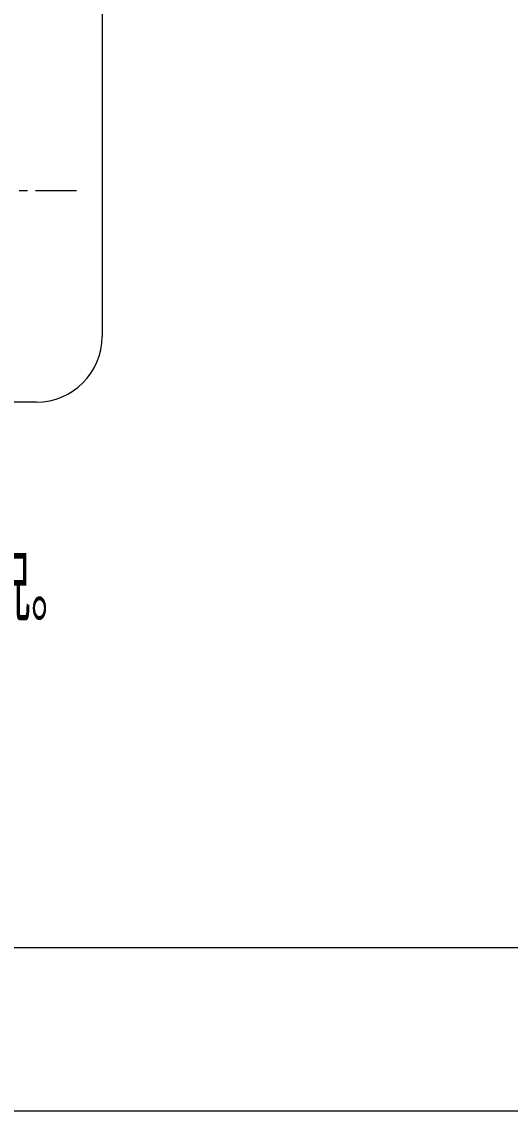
# Model space of a CAD drawing. Header units: millimetres. Extents: x -394 to 6212, y -2458 to 809.
# Drawn here: x 2997.7 to 3027.5, y -1936.1 to -1869.5 of the extents above; entities that cross this region are included whole.
import ezdxf

# ---------------------------------------------------------------- set-up
doc = ezdxf.new("R2010")
doc.units = ezdxf.units.MM
doc.linetypes.add('CENTERX2', pattern=[4, 2.5, -0.5, 0.5, -0.5])
for name, color, linetype, lineweight, true_color in [('1', 1, 'Continuous', 18, 0xff0000), ('2', 2, 'Continuous', 18, 0xffff00), ('3', 3, 'CENTERX2', 18, 0x00ff00), ('3尺寸线', 2, 'Continuous', 18, 0xffff00)]:
    doc.layers.add(name, color=color, linetype=linetype, lineweight=lineweight, true_color=true_color)
doc.styles.add('HZ', font='txt.shx', dxfattribs={"width": 0.67, "bigfont": 'hztxt.shx'})

msp = doc.modelspace()

# ---------------------------------------------------------------- linework, layer by layer
at = {"layer": '1'}
for p, q in [((3002.6128, -1823.48362), (3002.6128, -1888.73439)), ((2998.6128, -1892.73439), (2981.75093, -1892.73439)), ((2657.74256, -1926.0524), (3216.74256, -1926.0524))]:
    msp.add_line(p, q, dxfattribs=at)
msp.add_arc((2998.6128, -1888.73439), 4, 270, 0, dxfattribs=at)
at = {"layer": '3'}
msp.add_line((3001.0505, -1879.82878), (2957.18305, -1879.82878), dxfattribs=at)
at = {"layer": '3尺寸线'}
msp.add_lwpolyline([(3241.74256, -1936.0524), (2647.74256, -1936.0524), (2647.74256, -1516.0524), (3241.74256, -1516.0524)], close=True, dxfattribs=at)

# ---------------------------------------------------------------- texts
at = {"layer": '2', "insert": (2960.74715, -1906.16886), "char_height": 4, "width": 60.2742308, "attachment_point": 7, "style": 'HZ'}
msp.add_mtext('\\T1;移开活动板后板片对及垫片情况。', dxfattribs=at)

doc.saveas('drawing.dxf')
